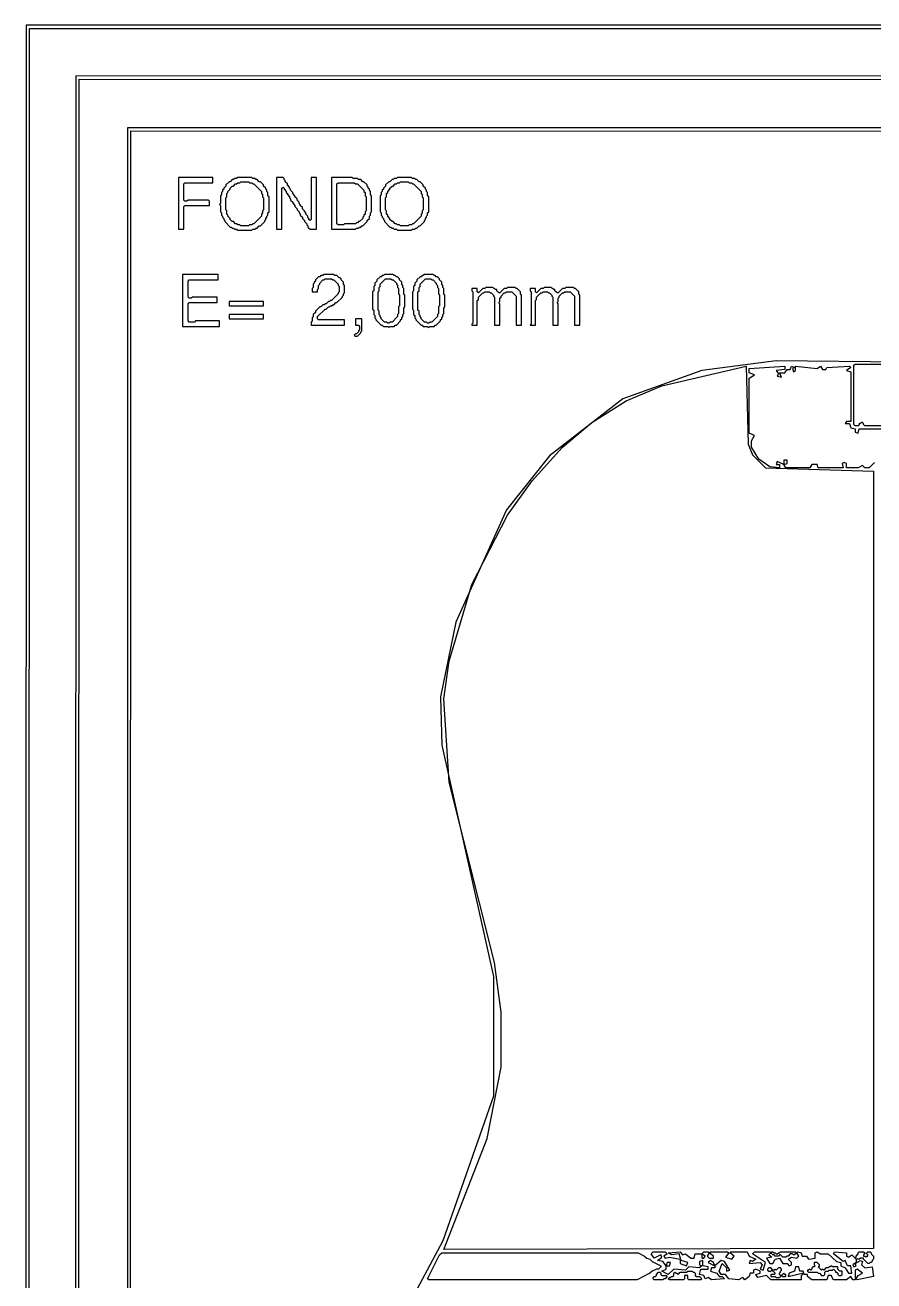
# Model space of a CAD drawing. Extents: x 17 to 323, y -435 to -5.
# Drawn here: x 16.9 to 95.6, y -121 to -4.7 of the extents above; entities that cross this region are included whole.
import ezdxf

# ---------------------------------------------------------------- set-up
doc = ezdxf.new("R2010")
doc.units = 0

msp = doc.modelspace()

# ---------------------------------------------------------------- linework, layer by layer
at = {"layer": 'CONTOURS'}
for p, q in [((17, -4.7), (16.9, -434.9)), ((322.7, -4.7), (17, -4.7)), ((17.2, -434.5), (17.3, -5)), ((17.3, -5), (322.5, -5.1)), ((21.6, -9.4), (21.5, -430.1)), ((318.1, -9.5), (21.6, -9.4)), ((21.8, -429.8), (21.9, -9.7)), ((21.9, -9.7), (317.8, -9.8)), ((26.4, -14.2), (26.3, -425.4)), ((313.3, -14.3), (26.4, -14.2)), ((26.6, -425), (26.7, -14.5)), ((26.7, -14.5), (313, -14.6)), ((34.3, -18.8), (31.1, -18.8)), ((31.1, -18.8), (31.1, -23.6)), ((31.6, -19.4), (31.7, -19.3)), ((31.6, -20.9), (31.6, -19.4)), ((31.7, -19.3), (34.3, -19.3)), ((34.3, -19.3), (34.3, -18.8)), ((35.5, -19.6), (35.3, -19.8)), ((35.8, -19.2), (35.5, -19.5)), ((35.5, -19.5), (35.5, -19.6)), ((35.9, -19.2), (35.8, -19.2)), ((36.1, -19), (35.9, -19.2)), ((35.9, -19.8), (36.1, -19.6)), ((36.2, -19), (36.1, -19)), ((36.1, -19.6), (36.2, -19.6)), ((36.3, -18.9), (36.2, -19)), ((36.2, -19.6), (36.4, -19.4)), ((36.5, -18.9), (36.3, -18.9)), ((36.4, -19.4), (36.5, -19.4)), ((36.6, -18.8), (36.5, -18.9)), ((36.5, -19.4), (36.6, -19.3)), ((37.9, -18.8), (36.6, -18.8)), ((36.6, -19.3), (36.8, -19.3)), ((36.8, -19.3), (36.9, -19.2)), ((36.9, -19.2), (37.6, -19.2)), ((37.6, -19.2), (37.7, -19.3)), ((37.7, -19.3), (37.9, -19.3)), ((38, -18.9), (37.9, -18.8)), ((37.9, -19.3), (38, -19.4)), ((38.2, -18.9), (38, -18.9)), ((38, -19.4), (38.1, -19.4)), ((38.1, -19.4), (38.8, -20.1)), ((38.3, -19), (38.2, -18.9)), ((38.4, -19), (38.3, -19)), ((38.6, -19.2), (38.4, -19)), ((38.7, -19.2), (38.6, -19.2)), ((39, -19.5), (38.7, -19.2)), ((39, -19.6), (39, -19.5)), ((39.2, -19.8), (39, -19.6)), ((40.2, -18.8), (40.2, -23.6)), ((40.8, -18.8), (40.2, -18.8)), ((40.7, -19.8), (40.8, -19.7)), ((40.9, -18.9), (40.8, -18.8)), ((40.8, -19.7), (40.9, -19.8)), ((40.9, -19), (40.9, -18.9)), ((41, -19.1), (40.9, -19)), ((41, -19.2), (41, -19.1)), ((41.2, -19.4), (41, -19.2)), ((41.2, -19.5), (41.2, -19.4)), ((41.4, -19.7), (41.2, -19.5)), ((41.4, -19.8), (41.4, -19.7)), ((43.9, -18.8), (43.4, -18.8)), ((43.4, -18.8), (43.4, -22.7)), ((43.9, -23.6), (43.9, -18.8)), ((45.3, -18.8), (45.3, -23.6)), ((47.2, -18.8), (45.3, -18.8)), ((45.8, -19.4), (45.9, -19.3)), ((45.8, -23.1), (45.8, -19.4)), ((45.9, -19.3), (47.4, -19.3)), ((47.3, -18.9), (47.2, -18.8)), ((47.7, -18.9), (47.3, -18.9)), ((47.4, -19.3), (47.5, -19.4)), ((47.5, -19.4), (47.7, -19.4)), ((47.8, -19), (47.7, -18.9)), ((47.7, -19.4), (48.3, -20)), ((48, -19), (47.8, -19)), ((48.2, -19.2), (48, -19)), ((48.3, -19.2), (48.2, -19.2)), ((48.6, -19.5), (48.3, -19.2)), ((48.6, -19.6), (48.6, -19.5)), ((48.7, -19.7), (48.6, -19.6)), ((48.7, -19.8), (48.7, -19.7)), ((50.3, -19.6), (50.1, -19.8)), ((50.6, -19.2), (50.3, -19.5)), ((50.3, -19.5), (50.3, -19.6)), ((50.7, -19.2), (50.6, -19.2)), ((50.9, -19), (50.7, -19.2)), ((50.7, -19.8), (50.9, -19.6)), ((51, -19), (50.9, -19)), ((50.9, -19.6), (51, -19.6)), ((51.1, -18.9), (51, -19)), ((51, -19.6), (51.2, -19.4)), ((51.3, -18.9), (51.1, -18.9)), ((51.2, -19.4), (51.3, -19.4)), ((51.4, -18.8), (51.3, -18.9)), ((51.3, -19.4), (51.4, -19.3)), ((52.7, -18.8), (51.4, -18.8)), ((51.4, -19.3), (51.6, -19.3)), ((51.6, -19.3), (51.7, -19.2)), ((51.7, -19.2), (52.4, -19.2)), ((52.4, -19.2), (52.5, -19.3)), ((52.5, -19.3), (52.7, -19.3)), ((52.8, -18.9), (52.7, -18.8)), ((52.7, -19.3), (52.8, -19.4)), ((53, -18.9), (52.8, -18.9)), ((52.8, -19.4), (52.9, -19.4)), ((52.9, -19.4), (53.6, -20.1)), ((53.1, -19), (53, -18.9)), ((53.2, -19), (53.1, -19)), ((53.4, -19.2), (53.2, -19)), ((53.5, -19.2), (53.4, -19.2)), ((53.8, -19.5), (53.5, -19.2)), ((53.8, -19.6), (53.8, -19.5)), ((54, -19.8), (53.8, -19.6)), ((31.7, -21), (31.6, -20.9)), ((32, -20.9), (31.9, -21)), ((33.9, -20.9), (32, -20.9)), ((34, -21), (33.9, -20.9)), ((35.1, -20.4), (35, -20.5)), ((35, -20.5), (35, -21.2)), ((35.2, -20.1), (35.1, -20.2)), ((35.1, -20.2), (35.1, -20.4)), ((35.3, -19.9), (35.2, -20)), ((35.2, -20), (35.2, -20.1)), ((35.3, -19.8), (35.3, -19.9)), ((35.5, -20.7), (35.6, -20.6)), ((35.5, -21.8), (35.5, -20.7)), ((35.6, -20.3), (35.7, -20.2)), ((35.6, -20.6), (35.6, -20.3)), ((35.7, -20.1), (35.9, -19.9)), ((35.7, -20.2), (35.7, -20.1)), ((35.9, -19.9), (35.9, -19.8)), ((38.8, -20.1), (38.8, -20.3)), ((38.8, -20.3), (38.9, -20.4)), ((38.9, -20.4), (38.9, -20.6)), ((38.9, -20.6), (39, -20.7)), ((39, -20.7), (39, -21.8)), ((39.2, -19.9), (39.2, -19.8)), ((39.3, -20), (39.2, -19.9)), ((39.3, -20.1), (39.3, -20)), ((39.4, -20.2), (39.3, -20.1)), ((39.4, -20.5), (39.4, -20.2)), ((39.5, -20.6), (39.4, -20.5)), ((39.5, -22), (39.5, -20.6)), ((40.7, -23.6), (40.7, -19.8)), ((40.9, -19.8), (40.9, -19.9)), ((40.9, -19.9), (41.1, -20.1)), ((41.1, -20.1), (41.1, -20.2)), ((41.1, -20.2), (41.2, -20.3)), ((41.2, -20.3), (41.2, -20.4)), ((41.2, -20.4), (41.4, -20.6)), ((41.5, -19.9), (41.4, -19.8)), ((41.4, -20.6), (41.4, -20.7)), ((41.4, -20.7), (41.5, -20.8)), ((41.5, -20), (41.5, -19.9)), ((41.7, -20.2), (41.5, -20)), ((41.5, -20.8), (41.5, -20.9)), ((41.5, -20.9), (41.7, -21.1)), ((41.7, -20.3), (41.7, -20.2)), ((41.9, -20.5), (41.7, -20.3)), ((41.9, -20.6), (41.9, -20.5)), ((42.1, -20.8), (41.9, -20.6)), ((42.1, -20.9), (42.1, -20.8)), ((42.3, -21.1), (42.1, -20.9)), ((48.3, -20), (48.3, -20.1)), ((48.3, -20.1), (48.4, -20.2)), ((48.4, -20.2), (48.4, -20.5)), ((48.4, -20.5), (48.5, -20.6)), ((48.5, -20.6), (48.5, -21.9)), ((48.8, -19.9), (48.7, -19.8)), ((48.8, -20), (48.8, -19.9)), ((48.9, -20.1), (48.8, -20)), ((48.9, -20.4), (48.9, -20.1)), ((49, -20.5), (48.9, -20.4)), ((49, -22), (49, -20.5)), ((49.9, -20.4), (49.8, -20.5)), ((49.8, -20.5), (49.8, -22)), ((50, -20.1), (49.9, -20.2)), ((49.9, -20.2), (49.9, -20.4)), ((50.1, -19.9), (50, -20)), ((50, -20), (50, -20.1)), ((50.1, -19.8), (50.1, -19.9)), ((50.3, -20.7), (50.4, -20.6)), ((50.3, -21.8), (50.3, -20.7)), ((50.4, -20.3), (50.5, -20.2)), ((50.4, -20.6), (50.4, -20.3)), ((50.5, -20.1), (50.7, -19.9)), ((50.5, -20.2), (50.5, -20.1)), ((50.7, -19.9), (50.7, -19.8)), ((53.6, -20.1), (53.6, -20.3)), ((53.6, -20.3), (53.7, -20.4)), ((53.7, -20.4), (53.7, -20.6)), ((53.7, -20.6), (53.8, -20.7)), ((53.8, -20.7), (53.8, -21.8)), ((54, -19.9), (54, -19.8)), ((54.1, -20), (54, -19.9)), ((54.1, -20.1), (54.1, -20)), ((54.2, -20.2), (54.1, -20.1)), ((54.2, -20.5), (54.2, -20.2)), ((54.3, -20.6), (54.2, -20.5)), ((54.3, -22), (54.3, -20.6)), ((31.6, -21.5), (31.7, -21.4)), ((31.6, -23.6), (31.6, -21.5)), ((31.9, -21), (31.7, -21)), ((31.7, -21.4), (34, -21.4)), ((34, -21.4), (34, -21)), ((35, -21.2), (34.9, -21.3)), ((34.9, -21.3), (35, -21.4)), ((35, -21.4), (35, -22)), ((35, -22), (35.1, -22.1)), ((35.6, -21.9), (35.5, -21.8)), ((35.6, -22.2), (35.6, -21.9)), ((39, -21.8), (38.9, -21.9)), ((38.9, -21.9), (38.9, -22.1)), ((39.4, -22.1), (39.5, -22)), ((41.7, -21.1), (41.7, -21.2)), ((41.7, -21.2), (41.9, -21.4)), ((41.9, -21.4), (41.9, -21.5)), ((41.9, -21.5), (42.1, -21.7)), ((42.1, -21.7), (42.1, -21.8)), ((42.1, -21.8), (42.3, -22)), ((42.3, -21.2), (42.3, -21.1)), ((42.4, -21.3), (42.3, -21.2)), ((42.3, -22), (42.3, -22.1)), ((42.4, -21.4), (42.4, -21.3)), ((42.6, -21.6), (42.4, -21.4)), ((42.6, -21.7), (42.6, -21.6)), ((42.8, -21.9), (42.6, -21.7)), ((42.8, -22), (42.8, -21.9)), ((42.9, -22.1), (42.8, -22)), ((48.5, -21.9), (48.4, -22)), ((48.4, -22), (48.4, -22.2)), ((48.9, -22.1), (49, -22)), ((49.8, -22), (49.9, -22.1)), ((50.4, -21.9), (50.3, -21.8)), ((50.4, -22.2), (50.4, -21.9)), ((53.8, -21.8), (53.7, -21.9)), ((53.7, -21.9), (53.7, -22.1)), ((54.2, -22.1), (54.3, -22)), ((35.1, -22.1), (35.1, -22.3)), ((35.1, -22.3), (35.2, -22.4)), ((35.2, -22.4), (35.2, -22.5)), ((35.2, -22.5), (35.3, -22.6)), ((35.3, -22.6), (35.3, -22.7)), ((35.3, -22.7), (35.4, -22.8)), ((35.4, -22.8), (35.4, -22.9)), ((35.4, -22.9), (35.9, -23.4)), ((35.7, -22.3), (35.6, -22.2)), ((35.7, -22.4), (35.7, -22.3)), ((35.9, -22.6), (35.7, -22.4)), ((35.9, -22.7), (35.9, -22.6)), ((36.1, -22.9), (35.9, -22.7)), ((36.2, -22.9), (36.1, -22.9)), ((36.4, -23.1), (36.2, -22.9)), ((36.5, -23.1), (36.4, -23.1)), ((36.6, -23.2), (36.5, -23.1)), ((36.8, -23.2), (36.6, -23.2)), ((36.9, -23.3), (36.8, -23.2)), ((37.7, -23.2), (37.6, -23.3)), ((37.9, -23.2), (37.7, -23.2)), ((38, -23.1), (37.9, -23.2)), ((38.1, -23.1), (38, -23.1)), ((38.8, -22.4), (38.1, -23.1)), ((38.7, -23.3), (39.1, -22.9)), ((38.9, -22.1), (38.8, -22.2)), ((38.8, -22.2), (38.8, -22.4)), ((39.1, -22.8), (39.2, -22.7)), ((39.1, -22.9), (39.1, -22.8)), ((39.2, -22.6), (39.3, -22.5)), ((39.2, -22.7), (39.2, -22.6)), ((39.3, -22.4), (39.4, -22.3)), ((39.3, -22.5), (39.3, -22.4)), ((39.4, -22.3), (39.4, -22.1)), ((42.3, -22.1), (42.4, -22.2)), ((42.4, -22.2), (42.4, -22.3)), ((42.4, -22.3), (42.6, -22.5)), ((42.6, -22.5), (42.6, -22.6)), ((42.6, -22.6), (42.8, -22.8)), ((42.8, -22.8), (42.8, -22.9)), ((42.8, -22.9), (43, -23.1)), ((42.9, -22.2), (42.9, -22.1)), ((43.1, -22.4), (42.9, -22.2)), ((43, -23.1), (43, -23.2)), ((43, -23.2), (43.1, -23.3)), ((43.1, -22.5), (43.1, -22.4)), ((43.2, -22.6), (43.1, -22.5)), ((43.2, -22.7), (43.2, -22.6)), ((43.3, -22.8), (43.2, -22.7)), ((43.4, -22.7), (43.3, -22.8)), ((45.9, -23.2), (45.8, -23.1)), ((46.4, -23.2), (45.9, -23.2)), ((46.5, -23.1), (46.4, -23.2)), ((47.5, -23.1), (46.5, -23.1)), ((47.6, -23), (47.5, -23.1)), ((47.7, -23), (47.6, -23)), ((47.8, -22.9), (47.7, -23)), ((47.9, -22.9), (47.8, -22.9)), ((48.2, -22.6), (47.9, -22.9)), ((48.3, -22.4), (48.2, -22.5)), ((48.2, -22.5), (48.2, -22.6)), ((48.2, -23.3), (48.6, -22.9)), ((48.4, -22.2), (48.3, -22.3)), ((48.3, -22.3), (48.3, -22.4)), ((48.6, -22.8), (48.8, -22.6)), ((48.6, -22.9), (48.6, -22.8)), ((48.8, -22.4), (48.9, -22.3)), ((48.8, -22.6), (48.8, -22.4)), ((48.9, -22.3), (48.9, -22.1)), ((49.9, -22.1), (49.9, -22.3)), ((49.9, -22.3), (50, -22.4)), ((50, -22.4), (50, -22.5)), ((50, -22.5), (50.1, -22.6)), ((50.1, -22.6), (50.1, -22.7)), ((50.1, -22.7), (50.2, -22.8)), ((50.2, -22.8), (50.2, -22.9)), ((50.2, -22.9), (50.7, -23.4)), ((50.5, -22.3), (50.4, -22.2)), ((50.5, -22.4), (50.5, -22.3)), ((50.7, -22.6), (50.5, -22.4)), ((50.7, -22.7), (50.7, -22.6)), ((50.9, -22.9), (50.7, -22.7)), ((51, -22.9), (50.9, -22.9)), ((51.2, -23.1), (51, -22.9)), ((51.3, -23.1), (51.2, -23.1)), ((51.4, -23.2), (51.3, -23.1)), ((51.6, -23.2), (51.4, -23.2)), ((51.7, -23.3), (51.6, -23.2)), ((52.5, -23.2), (52.4, -23.3)), ((52.7, -23.2), (52.5, -23.2)), ((52.8, -23.1), (52.7, -23.2)), ((52.9, -23.1), (52.8, -23.1)), ((53.6, -22.4), (52.9, -23.1)), ((53.5, -23.3), (53.9, -22.9)), ((53.7, -22.1), (53.6, -22.2)), ((53.6, -22.2), (53.6, -22.4)), ((53.9, -22.8), (54, -22.7)), ((53.9, -22.9), (53.9, -22.8)), ((54, -22.6), (54.1, -22.5)), ((54, -22.7), (54, -22.6)), ((54.1, -22.4), (54.2, -22.3)), ((54.1, -22.5), (54.1, -22.4)), ((54.2, -22.3), (54.2, -22.1)), ((31.1, -23.6), (31.6, -23.6)), ((35.9, -23.4), (36, -23.4)), ((36, -23.4), (36.1, -23.5)), ((36.1, -23.5), (36.2, -23.5)), ((36.2, -23.5), (36.3, -23.6)), ((36.3, -23.6), (36.5, -23.6)), ((36.5, -23.6), (36.6, -23.7)), ((36.6, -23.7), (37.9, -23.7)), ((37.6, -23.3), (36.9, -23.3)), ((37.9, -23.7), (38, -23.6)), ((38, -23.6), (38.2, -23.6)), ((38.2, -23.6), (38.3, -23.5)), ((38.3, -23.5), (38.4, -23.5)), ((38.4, -23.5), (38.6, -23.3)), ((38.6, -23.3), (38.7, -23.3)), ((40.2, -23.6), (40.7, -23.6)), ((43.1, -23.3), (43.1, -23.4)), ((43.1, -23.4), (43.3, -23.6)), ((43.3, -23.6), (43.9, -23.6)), ((45.3, -23.6), (47.5, -23.6)), ((47.5, -23.6), (47.6, -23.5)), ((47.6, -23.5), (47.8, -23.5)), ((47.8, -23.5), (47.9, -23.4)), ((47.9, -23.4), (48, -23.4)), ((48, -23.4), (48.1, -23.3)), ((48.1, -23.3), (48.2, -23.3)), ((50.7, -23.4), (50.8, -23.4)), ((50.8, -23.4), (50.9, -23.5)), ((50.9, -23.5), (51, -23.5)), ((51, -23.5), (51.1, -23.6)), ((51.1, -23.6), (51.3, -23.6)), ((51.3, -23.6), (51.4, -23.7)), ((51.4, -23.7), (52.7, -23.7)), ((52.4, -23.3), (51.7, -23.3)), ((52.7, -23.7), (52.8, -23.6)), ((52.8, -23.6), (53, -23.6)), ((53, -23.6), (53.1, -23.5)), ((53.1, -23.5), (53.2, -23.5)), ((53.2, -23.5), (53.4, -23.3)), ((53.4, -23.3), (53.5, -23.3)), ((31.5, -27.8), (31.5, -32.6)), ((34.8, -27.8), (31.5, -27.8)), ((34.8, -28.3), (34.8, -27.8)), ((44.3, -27.9), (44.2, -28)), ((44.5, -27.9), (44.3, -27.9)), ((44.6, -27.8), (44.5, -27.9)), ((45.5, -27.8), (44.6, -27.8)), ((45.6, -27.9), (45.5, -27.8)), ((45.8, -27.9), (45.6, -27.9)), ((46, -28.1), (45.8, -27.9)), ((50, -27.9), (49.9, -28)), ((50.1, -27.9), (50, -27.9)), ((50.2, -27.8), (50.1, -27.9)), ((51, -27.8), (50.2, -27.8)), ((51.1, -27.9), (51, -27.8)), ((51.2, -27.9), (51.1, -27.9)), ((51.3, -28), (51.2, -27.9)), ((53.7, -27.9), (53.6, -28)), ((53.8, -27.9), (53.7, -27.9)), ((53.9, -27.8), (53.8, -27.9)), ((54.7, -27.8), (53.9, -27.8)), ((54.8, -27.9), (54.7, -27.8)), ((54.9, -27.9), (54.8, -27.9)), ((55, -28), (54.9, -27.9)), ((32, -28.4), (32.1, -28.3)), ((32, -29.9), (32, -28.4)), ((32.1, -28.3), (34.8, -28.3)), ((43.6, -29), (43.5, -29.1)), ((43.7, -28.6), (43.6, -28.7)), ((43.6, -28.7), (43.6, -29)), ((43.8, -28.4), (43.7, -28.5)), ((43.7, -28.5), (43.7, -28.6)), ((44.1, -28), (43.8, -28.3)), ((43.8, -28.3), (43.8, -28.4)), ((44.2, -28), (44.1, -28)), ((44.1, -28.8), (44.2, -28.7)), ((44.1, -29.1), (44.1, -28.8)), ((44.2, -28.6), (44.5, -28.3)), ((44.2, -28.7), (44.2, -28.6)), ((44.5, -28.3), (44.6, -28.3)), ((44.6, -28.3), (44.7, -28.2)), ((44.7, -28.2), (45.3, -28.2)), ((45.3, -28.2), (45.4, -28.3)), ((45.4, -28.3), (45.5, -28.3)), ((45.5, -28.3), (45.9, -28.7)), ((45.9, -28.7), (45.9, -28.8)), ((45.9, -28.8), (46, -28.9)), ((46.1, -28.1), (46, -28.1)), ((46, -28.9), (46, -29.4)), ((46.2, -28.2), (46.1, -28.1)), ((46.2, -28.3), (46.2, -28.2)), ((46.4, -28.5), (46.2, -28.3)), ((46.4, -28.7), (46.4, -28.5)), ((46.5, -28.8), (46.4, -28.7)), ((46.5, -29.5), (46.5, -28.8)), ((49.3, -28.8), (49.2, -28.9)), ((49.2, -28.9), (49.2, -29.3)), ((49.5, -28.4), (49.3, -28.6)), ((49.3, -28.6), (49.3, -28.8)), ((49.8, -28), (49.5, -28.3)), ((49.5, -28.3), (49.5, -28.4)), ((49.7, -29), (49.8, -28.9)), ((49.7, -29.3), (49.7, -29)), ((49.9, -28), (49.8, -28)), ((49.8, -28.7), (50.3, -28.2)), ((49.8, -28.9), (49.8, -28.7)), ((50.3, -28.2), (50.8, -28.2)), ((50.8, -28.2), (50.9, -28.3)), ((50.9, -28.3), (51, -28.3)), ((51, -28.3), (51.3, -28.6)), ((51.4, -28), (51.3, -28)), ((51.3, -28.6), (51.3, -28.7)), ((51.3, -28.7), (51.4, -28.8)), ((51.6, -28.2), (51.4, -28)), ((51.4, -28.8), (51.4, -29)), ((51.4, -29), (51.5, -29.1)), ((51.6, -28.3), (51.6, -28.2)), ((51.8, -28.5), (51.6, -28.3)), ((51.8, -28.7), (51.8, -28.5)), ((51.9, -28.8), (51.8, -28.7)), ((51.9, -29), (51.9, -28.8)), ((52, -29.1), (51.9, -29)), ((53, -28.8), (52.9, -28.9)), ((52.9, -28.9), (52.9, -29.3)), ((53.2, -28.4), (53, -28.6)), ((53, -28.6), (53, -28.8)), ((53.5, -28), (53.2, -28.3)), ((53.2, -28.3), (53.2, -28.4)), ((53.4, -29), (53.5, -28.9)), ((53.4, -29.3), (53.4, -29)), ((53.6, -28), (53.5, -28)), ((53.5, -28.7), (54, -28.2)), ((53.5, -28.9), (53.5, -28.7)), ((54, -28.2), (54.5, -28.2)), ((54.5, -28.2), (54.6, -28.3)), ((54.6, -28.3), (54.7, -28.3)), ((54.7, -28.3), (55, -28.6)), ((55.1, -28), (55, -28)), ((55, -28.6), (55, -28.7)), ((55, -28.7), (55.1, -28.8)), ((55.3, -28.2), (55.1, -28)), ((55.1, -28.8), (55.1, -29)), ((55.1, -29), (55.2, -29.1)), ((55.3, -28.3), (55.3, -28.2)), ((55.5, -28.5), (55.3, -28.3)), ((55.5, -28.7), (55.5, -28.5)), ((55.6, -28.8), (55.5, -28.7)), ((55.6, -29), (55.6, -28.8)), ((55.7, -29.1), (55.6, -29)), ((59.6, -29), (59.5, -29.1)), ((60.2, -29), (59.6, -29)), ((60.5, -29.2), (60.2, -29)), ((61.6, -29), (61.5, -29.1)), ((62.3, -29), (61.6, -29)), ((62.4, -29.1), (62.3, -29)), ((65, -29), (64.9, -29.1)), ((65.6, -29), (65, -29)), ((65.9, -29.2), (65.6, -29)), ((67, -29), (66.9, -29.1)), ((67.7, -29), (67, -29)), ((67.8, -29.1), (67.7, -29)), ((32.1, -30), (32, -29.9)), ((32.3, -30), (32.1, -30)), ((32.4, -29.9), (32.3, -30)), ((34.7, -29.9), (32.4, -29.9)), ((34.7, -30.4), (34.7, -29.9)), ((43.5, -29.1), (43.5, -29.4)), ((43.5, -29.4), (44, -29.4)), ((44, -29.2), (44.1, -29.1)), ((44, -29.4), (44, -29.2)), ((45.2, -30.2), (45.1, -30.3)), ((45.3, -30.2), (45.2, -30.2)), ((45.9, -29.6), (45.3, -30.2)), ((45.8, -30.4), (46.3, -29.9)), ((46, -29.4), (45.9, -29.5)), ((45.9, -29.5), (45.9, -29.6)), ((46.3, -29.8), (46.4, -29.7)), ((46.3, -29.9), (46.3, -29.8)), ((46.4, -29.6), (46.5, -29.5)), ((46.4, -29.7), (46.4, -29.6)), ((49.2, -29.3), (49.1, -29.4)), ((49.1, -29.4), (49.1, -31)), ((49.6, -29.4), (49.7, -29.3)), ((49.6, -31.1), (49.6, -29.4)), ((51.5, -29.1), (51.5, -29.6)), ((51.5, -29.6), (51.6, -29.7)), ((51.6, -29.7), (51.6, -30.7)), ((52, -29.6), (52, -29.1)), ((52.1, -29.7), (52, -29.6)), ((52.1, -30.8), (52.1, -29.7)), ((52.9, -29.3), (52.8, -29.4)), ((52.8, -29.4), (52.8, -31)), ((53.3, -29.4), (53.4, -29.3)), ((53.3, -31.1), (53.3, -29.4)), ((55.2, -29.1), (55.2, -29.6)), ((55.2, -29.6), (55.3, -29.7)), ((55.3, -29.7), (55.3, -30.7)), ((55.7, -29.6), (55.7, -29.1)), ((55.8, -29.7), (55.7, -29.6)), ((55.8, -30.8), (55.8, -29.7)), ((58.3, -29.1), (58.3, -29.3)), ((58.8, -29.1), (58.3, -29.1)), ((58.3, -29.3), (58.4, -29.4)), ((58.4, -29.4), (58.4, -32.3)), ((58.8, -29.4), (58.8, -29.1)), ((58.9, -29.5), (58.8, -29.4)), ((58.8, -30.2), (58.9, -30.1)), ((58.8, -32.5), (58.8, -30.2)), ((59.3, -29.1), (58.9, -29.5)), ((58.9, -29.9), (59.3, -29.5)), ((58.9, -30.1), (58.9, -29.9)), ((59.5, -29.1), (59.3, -29.1)), ((59.3, -29.5), (59.4, -29.5)), ((59.4, -29.5), (59.5, -29.4)), ((59.5, -29.4), (59.9, -29.4)), ((59.9, -29.4), (60, -29.5)), ((60, -29.5), (60.1, -29.5)), ((60.1, -29.5), (60.3, -29.7)), ((60.3, -29.7), (60.3, -29.8)), ((60.3, -29.8), (60.4, -29.9)), ((60.4, -29.9), (60.4, -32.5)), ((60.6, -29.2), (60.5, -29.2)), ((60.6, -29.3), (60.6, -29.2)), ((60.8, -29.5), (60.6, -29.3)), ((60.9, -29.5), (60.8, -29.5)), ((61.3, -29.1), (60.9, -29.5)), ((60.9, -30), (61, -29.9)), ((60.9, -30.3), (60.9, -30)), ((61, -29.8), (61.3, -29.5)), ((61, -29.9), (61, -29.8)), ((61.5, -29.1), (61.3, -29.1)), ((61.3, -29.5), (61.4, -29.5)), ((61.4, -29.5), (61.5, -29.4)), ((61.5, -29.4), (62, -29.4)), ((62, -29.4), (62.4, -29.8)), ((62.5, -29.1), (62.4, -29.1)), ((62.4, -29.8), (62.4, -32.5)), ((62.8, -29.4), (62.5, -29.1)), ((62.8, -29.6), (62.8, -29.4)), ((62.9, -29.7), (62.8, -29.6)), ((62.9, -32.5), (62.9, -29.7)), ((63.7, -29.1), (63.7, -29.3)), ((64.2, -29.1), (63.7, -29.1)), ((63.7, -29.3), (63.8, -29.4)), ((63.8, -29.4), (63.8, -32.4)), ((64.2, -29.4), (64.2, -29.1)), ((64.3, -29.5), (64.2, -29.4)), ((64.2, -30.2), (64.3, -30.1)), ((64.2, -32.5), (64.2, -30.2)), ((64.7, -29.1), (64.3, -29.5)), ((64.3, -29.9), (64.7, -29.5)), ((64.3, -30.1), (64.3, -29.9)), ((64.9, -29.1), (64.7, -29.1)), ((64.7, -29.5), (64.8, -29.5)), ((64.8, -29.5), (64.9, -29.4)), ((64.9, -29.4), (65.3, -29.4)), ((65.3, -29.4), (65.4, -29.5)), ((65.4, -29.5), (65.5, -29.5)), ((65.5, -29.5), (65.7, -29.7)), ((65.7, -29.7), (65.7, -29.8)), ((65.7, -29.8), (65.8, -29.9)), ((65.8, -29.9), (65.8, -32.5)), ((66, -29.2), (65.9, -29.2)), ((66, -29.3), (66, -29.2)), ((66.2, -29.5), (66, -29.3)), ((66.3, -29.5), (66.2, -29.5)), ((66.7, -29.1), (66.3, -29.5)), ((66.3, -30), (66.4, -29.9)), ((66.3, -30.3), (66.3, -30)), ((66.4, -29.8), (66.7, -29.5)), ((66.4, -29.9), (66.4, -29.8)), ((66.9, -29.1), (66.7, -29.1)), ((66.7, -29.5), (66.8, -29.5)), ((66.8, -29.5), (66.9, -29.4)), ((66.9, -29.4), (67.4, -29.4)), ((67.4, -29.4), (67.8, -29.8)), ((67.9, -29.1), (67.8, -29.1)), ((67.8, -29.8), (67.8, -32.5)), ((68.2, -29.4), (67.9, -29.1)), ((68.2, -29.6), (68.2, -29.4)), ((68.3, -29.7), (68.2, -29.6)), ((68.3, -32.5), (68.3, -29.7)), ((32, -30.5), (32.1, -30.4)), ((32, -32.1), (32, -30.5)), ((32.1, -30.4), (34.7, -30.4)), ((35.8, -30.3), (35.8, -30.7)), ((39, -30.3), (35.8, -30.3)), ((35.8, -30.7), (39, -30.7)), ((39, -30.7), (39, -30.3)), ((43.8, -31.3), (43.6, -31.5)), ((44.2, -30.8), (43.8, -31.2)), ((43.8, -31.2), (43.8, -31.3)), ((44, -31.7), (44.7, -31)), ((44.3, -30.8), (44.2, -30.8)), ((44.5, -30.6), (44.3, -30.8)), ((44.6, -30.6), (44.5, -30.6)), ((44.7, -30.5), (44.6, -30.6)), ((44.8, -30.5), (44.7, -30.5)), ((44.7, -31), (44.8, -31)), ((45, -30.3), (44.8, -30.5)), ((44.8, -31), (45, -30.8)), ((45.1, -30.3), (45, -30.3)), ((45, -30.8), (45.1, -30.8)), ((45.1, -30.8), (45.2, -30.7)), ((45.2, -30.7), (45.3, -30.7)), ((45.3, -30.7), (45.4, -30.6)), ((45.4, -30.6), (45.5, -30.6)), ((45.5, -30.6), (45.7, -30.4)), ((45.7, -30.4), (45.8, -30.4)), ((49.1, -31), (49.2, -31.1)), ((49.2, -31.1), (49.2, -31.5)), ((49.7, -31.2), (49.6, -31.1)), ((49.7, -31.5), (49.7, -31.2)), ((51.5, -31.4), (51.4, -31.5)), ((51.6, -30.7), (51.5, -30.8)), ((51.5, -30.8), (51.5, -31.4)), ((51.9, -31.5), (52, -31.4)), ((52, -30.9), (52.1, -30.8)), ((52, -31.4), (52, -30.9)), ((52.8, -31), (52.9, -31.1)), ((52.9, -31.1), (52.9, -31.5)), ((53.4, -31.2), (53.3, -31.1)), ((53.4, -31.5), (53.4, -31.2)), ((55.2, -31.4), (55.1, -31.5)), ((55.3, -30.7), (55.2, -30.8)), ((55.2, -30.8), (55.2, -31.4)), ((55.6, -31.5), (55.7, -31.4)), ((55.7, -30.9), (55.8, -30.8)), ((55.7, -31.4), (55.7, -30.9)), ((60.8, -30.4), (60.9, -30.3)), ((60.9, -30.5), (60.8, -30.4)), ((60.9, -32.5), (60.9, -30.5)), ((66.2, -30.4), (66.3, -30.3)), ((66.3, -30.5), (66.2, -30.4)), ((66.3, -32.5), (66.3, -30.5)), ((32.1, -32.2), (32, -32.1)), ((32.6, -32.2), (32.1, -32.2)), ((32.7, -32.1), (32.6, -32.2)), ((34.9, -32.1), (32.7, -32.1)), ((34.9, -32.6), (34.9, -32.1)), ((35.8, -31.5), (35.8, -31.9)), ((39, -31.5), (35.8, -31.5)), ((35.8, -31.9), (39, -31.9)), ((39, -31.9), (39, -31.5)), ((43.5, -32.1), (43.4, -32.2)), ((43.4, -32.2), (43.4, -32.5)), ((43.4, -32.5), (46.5, -32.5)), ((43.6, -31.7), (43.5, -31.8)), ((43.5, -31.8), (43.5, -32.1)), ((43.6, -31.5), (43.6, -31.7)), ((44, -31.9), (44, -31.7)), ((44.1, -32), (44, -31.9)), ((46.5, -32), (44.1, -32)), ((46.5, -32.5), (46.5, -32)), ((48.1, -31.9), (47.5, -31.9)), ((47.5, -31.9), (47.5, -32.5)), ((47.5, -32.5), (47.8, -32.5)), ((47.8, -32.5), (47.9, -32.6)), ((48.1, -33), (48.1, -31.9)), ((49.2, -31.5), (49.3, -31.6)), ((49.3, -31.6), (49.3, -31.8)), ((49.3, -31.8), (49.4, -31.9)), ((49.4, -31.9), (49.4, -32)), ((49.4, -32), (49.9, -32.5)), ((49.8, -31.6), (49.7, -31.5)), ((49.8, -31.7), (49.8, -31.6)), ((49.9, -31.8), (49.8, -31.7)), ((49.9, -31.9), (49.9, -31.8)), ((50.2, -32.2), (49.9, -31.9)), ((49.9, -32.5), (50, -32.5)), ((50, -32.5), (50.1, -32.6)), ((50.4, -32.2), (50.2, -32.2)), ((50.5, -32.3), (50.4, -32.2)), ((50.6, -32.3), (50.5, -32.3)), ((50.7, -32.2), (50.6, -32.3)), ((50.9, -32.2), (50.7, -32.2)), ((51.4, -31.7), (50.9, -32.2)), ((51.1, -32.6), (51.2, -32.5)), ((51.2, -32.5), (51.3, -32.5)), ((51.3, -32.5), (51.7, -32.1)), ((51.4, -31.5), (51.4, -31.7)), ((51.7, -32), (51.8, -31.9)), ((51.7, -32.1), (51.7, -32)), ((51.8, -31.8), (51.9, -31.7)), ((51.8, -31.9), (51.8, -31.8)), ((51.9, -31.7), (51.9, -31.5)), ((52.9, -31.5), (53, -31.6)), ((53, -31.6), (53, -31.8)), ((53, -31.8), (53.1, -31.9)), ((53.1, -31.9), (53.1, -32)), ((53.1, -32), (53.6, -32.5)), ((53.5, -31.6), (53.4, -31.5)), ((53.5, -31.7), (53.5, -31.6)), ((53.6, -31.8), (53.5, -31.7)), ((53.6, -31.9), (53.6, -31.8)), ((53.9, -32.2), (53.6, -31.9)), ((53.6, -32.5), (53.7, -32.5)), ((53.7, -32.5), (53.8, -32.6)), ((54.1, -32.2), (53.9, -32.2)), ((54.2, -32.3), (54.1, -32.2)), ((54.3, -32.3), (54.2, -32.3)), ((54.4, -32.2), (54.3, -32.3)), ((54.6, -32.2), (54.4, -32.2)), ((55.1, -31.7), (54.6, -32.2)), ((54.8, -32.6), (54.9, -32.5)), ((54.9, -32.5), (55, -32.5)), ((55, -32.5), (55.4, -32.1)), ((55.1, -31.5), (55.1, -31.7)), ((55.4, -32), (55.5, -31.9)), ((55.4, -32.1), (55.4, -32)), ((55.5, -31.8), (55.6, -31.7)), ((55.5, -31.9), (55.5, -31.8)), ((55.6, -31.7), (55.6, -31.5)), ((58.4, -32.3), (58.3, -32.4)), ((58.3, -32.4), (58.3, -32.5)), ((58.3, -32.5), (58.8, -32.5)), ((60.4, -32.5), (60.9, -32.5)), ((62.4, -32.5), (62.9, -32.5)), ((63.8, -32.4), (63.7, -32.5)), ((63.7, -32.5), (64.2, -32.5)), ((65.8, -32.5), (66.3, -32.5)), ((67.8, -32.5), (68.3, -32.5)), ((31.5, -32.6), (34.9, -32.6)), ((47.5, -33.3), (47.4, -33.4)), ((47.4, -33.4), (47.5, -33.5)), ((47.6, -33.3), (47.5, -33.3)), ((47.5, -33.5), (47.7, -33.5)), ((47.8, -33.1), (47.6, -33.3)), ((47.7, -33.5), (48, -33.2)), ((47.9, -32.9), (47.8, -33)), ((47.8, -33), (47.8, -33.1)), ((47.9, -32.6), (47.9, -32.9)), ((48, -33.1), (48.1, -33)), ((48, -33.2), (48, -33.1)), ((50.1, -32.6), (50.5, -32.6)), ((50.5, -32.6), (50.6, -32.7)), ((50.6, -32.7), (50.7, -32.6)), ((50.7, -32.6), (51.1, -32.6)), ((53.8, -32.6), (54.2, -32.6)), ((54.2, -32.6), (54.3, -32.7)), ((54.3, -32.7), (54.4, -32.6)), ((54.4, -32.6), (54.8, -32.6)), ((86.5, -35.8), (79.6, -36.7)), ((114, -36.1), (86.5, -35.8)), ((79.6, -36.7), (72.3, -39.3)), ((75.9, -38.1), (83.7, -36.3)), ((83.7, -36.3), (83.9, -43.5)), ((84, -36.5), (87.3, -36.3)), ((84, -36.9), (84, -36.5)), ((84.5, -37.1), (84, -36.9)), ((84, -37.4), (84.5, -37.1)), ((87.3, -36.6), (86.5, -36.7)), ((86.5, -36.7), (86.7, -37)), ((86.7, -37), (86.6, -37.2)), ((86.6, -37.2), (87, -37.3)), ((87, -37.3), (86.8, -36.9)), ((86.8, -36.9), (87.3, -36.9)), ((87.3, -36.3), (87.3, -36.6)), ((87.3, -36.9), (87.5, -36.6)), ((87.5, -36.6), (87.8, -36.6)), ((87.8, -36.6), (87.9, -36.3)), ((87.9, -36.3), (88.2, -36.4)), ((88.2, -36.4), (88, -36.5)), ((88, -36.5), (88.1, -36.8)), ((88.1, -36.8), (88.3, -36.7)), ((88.3, -36.7), (88.3, -36.3)), ((88.3, -36.3), (90.3, -36.5)), ((90.3, -36.5), (90.6, -36.3)), ((90.6, -36.3), (90.8, -36.6)), ((90.8, -36.6), (91.1, -36.6)), ((91.1, -36.6), (91.2, -36.4)), ((91.2, -36.4), (93.3, -36.3)), ((93.4, -36.4), (93, -36.7)), ((93, -36.7), (93.4, -36.8)), ((93.3, -36.3), (93.4, -36.4)), ((93.4, -36.8), (93.4, -41.4)), ((93.7, -36.2), (93.8, -36.1)), ((93.7, -41.7), (93.7, -36.2)), ((93.8, -36.1), (102.9, -36.1)), ((72.6, -39.5), (75.9, -38.1)), ((84, -42.5), (84, -37.4)), ((72.3, -39.3), (65.5, -44.6)), ((69.4, -41.5), (72.6, -39.5)), ((66.7, -43.8), (69.4, -41.5)), ((93, -41.4), (92.9, -41.6)), ((92.9, -41.6), (93.3, -41.6)), ((93.4, -41.4), (93, -41.4)), ((93.3, -41.6), (93.4, -42)), ((93.8, -41.8), (93.7, -41.7)), ((94.1, -41.8), (93.8, -41.8)), ((94.2, -41.7), (94.1, -41.8)), ((94.3, -41.6), (94.2, -41.6)), ((94.2, -41.6), (94.2, -41.7)), ((94.4, -41.5), (94.3, -41.6)), ((94.5, -41.5), (94.4, -41.5)), ((94.6, -41.6), (94.5, -41.5)), ((94.6, -41.7), (94.6, -41.6)), ((94.7, -41.8), (94.6, -41.7)), ((102.9, -41.8), (94.7, -41.8)), ((84.5, -42.7), (84, -42.5)), ((84.2, -43.2), (84.5, -42.7)), ((93.4, -42), (93.8, -42.1)), ((93.8, -42.1), (93.8, -42.4)), ((93.8, -42.4), (94.1, -42.5)), ((94.1, -42.5), (94.2, -42.1)), ((94.2, -42.1), (96.7, -42.1)), ((63.9, -46.9), (66.7, -43.8)), ((83.9, -43.5), (84.3, -44.5)), ((84.2, -43.8), (84.2, -43.2)), ((84.9, -44.9), (84.2, -43.8)), ((65.5, -44.6), (61.5, -49.6)), ((84.3, -44.5), (85.5, -45.7)), ((85.9, -45.6), (84.9, -44.9)), ((86.6, -45.1), (86.5, -45.4)), ((87.2, -45.4), (86.6, -45.1)), ((87.5, -45), (87.2, -45)), ((87.2, -45), (87.2, -45.4)), ((87.2, -45.4), (87.5, -45.3)), ((87.5, -45.3), (87.5, -45)), ((92.8, -45.2), (92.6, -45.3)), ((92.6, -45.3), (92.7, -45.7)), ((93, -45.3), (92.8, -45.2)), ((93, -45.7), (93, -45.3)), ((95.6, -45.2), (95.1, -45.7)), ((85.5, -45.7), (95.5, -46)), ((86.8, -45.7), (85.9, -45.6)), ((86.5, -45.4), (86.8, -45.4)), ((86.8, -45.4), (86.8, -45.7)), ((87.4, -45.7), (87.2, -45.4)), ((89.6, -45.7), (87.4, -45.7)), ((89.8, -45.4), (89.6, -45.7)), ((90.3, -45.4), (89.8, -45.4)), ((90.4, -45.7), (90.3, -45.4)), ((92.7, -45.7), (90.4, -45.7)), ((94.1, -45.7), (93, -45.7)), ((94.5, -45.5), (94.1, -45.7)), ((94.7, -45.7), (94.5, -45.5)), ((95.1, -45.7), (94.7, -45.7)), ((95.5, -46), (95.5, -118)), ((61.6, -50.1), (63.9, -46.9)), ((61.5, -49.6), (56.8, -60)), ((58.3, -56.5), (61.6, -50.1)), ((56.2, -63.6), (58.3, -56.5)), ((56.8, -60), (55.4, -66.9)), ((55.7, -67.1), (56.2, -63.6)), ((55.4, -66.9), (55.5, -71.4)), ((56.2, -74.8), (55.7, -67.1)), ((55.5, -71.4), (60.3, -92.8)), ((60.4, -91.5), (56.2, -74.8)), ((61, -96.1), (60.4, -91.5)), ((60.3, -92.8), (60.3, -103.9)), ((61, -101.2), (61, -96.1)), ((59.7, -107.8), (61, -101.2)), ((60.3, -103.9), (55.6, -117.3)), ((55.7, -118.1), (59.7, -107.8)), ((55.6, -117.3), (44.3, -138.4)), ((54.2, -120.8), (55.3, -118.6)), ((55.3, -118.6), (55.5, -118.4)), ((55.5, -118.4), (73.7, -118.4)), ((95.5, -118), (55.7, -118.1)), ((73.7, -118.4), (74.3, -118.7)), ((74.9, -118.5), (75.1, -118.3)), ((75.2, -118.9), (74.9, -118.5)), ((75.1, -118.3), (76.2, -118.3)), ((75.8, -118.6), (75.2, -118.9)), ((75.9, -118.8), (75.8, -118.6)), ((76.4, -118.5), (76.1, -118.7)), ((76.2, -118.3), (76.4, -118.5)), ((76.5, -118.4), (77.6, -118.3)), ((76.8, -118.6), (76.5, -118.4)), ((77.5, -118.5), (76.8, -118.6)), ((77.7, -119.1), (77.5, -118.5)), ((77.6, -118.3), (77.8, -118.6)), ((77.8, -118.6), (78.1, -118.5)), ((78.1, -118.5), (78.6, -118.9)), ((78.9, -118.9), (79, -118.5)), ((79, -118.5), (79.6, -118.5)), ((79.6, -118.5), (79.8, -118.3)), ((79.6, -118.5), (79.6, -118.9)), ((79.9, -118.7), (79.6, -118.5)), ((79.8, -118.3), (80.2, -118.3)), ((80.3, -118.4), (80.1, -118.7)), ((80.2, -118.3), (80.3, -118.4)), ((80.3, -118.4), (80.4, -118.3)), ((80.7, -118.7), (80.3, -118.4)), ((80.4, -118.3), (82, -118.3)), ((82.1, -118.4), (81.8, -118.8)), ((82, -118.3), (82.1, -118.4)), ((82.2, -118.4), (82.3, -118.3)), ((82.6, -118.7), (82.2, -118.4)), ((82.3, -118.3), (83.8, -118.3)), ((83.8, -118.3), (84, -118.7)), ((84.3, -118.5), (84.5, -118.3)), ((85.5, -119.3), (84.3, -118.5)), ((84.5, -118.3), (85.9, -118.3)), ((86, -118.4), (85.8, -118.6)), ((85.8, -118.6), (86.1, -118.8)), ((85.9, -118.3), (86, -118.4)), ((86, -118.4), (86.1, -118.3)), ((86.2, -118.6), (86, -118.4)), ((86.1, -118.3), (86.2, -118.3)), ((86.2, -118.3), (86.3, -118.4)), ((86.3, -118.6), (86.2, -118.6)), ((86.3, -118.4), (86.4, -118.4)), ((86.4, -118.7), (86.3, -118.6)), ((86.4, -118.4), (86.5, -118.5)), ((86.5, -118.5), (86.6, -118.5)), ((86.6, -118.5), (86.7, -118.4)), ((86.7, -118.4), (86.8, -118.4)), ((86.8, -118.6), (86.7, -118.7)), ((86.8, -118.4), (86.9, -118.3)), ((86.9, -118.6), (86.8, -118.6)), ((86.9, -118.3), (88.3, -118.3)), ((87.1, -118.8), (86.9, -118.6)), ((87.8, -118.5), (87.6, -118.7)), ((88, -118.5), (87.8, -118.5)), ((88.1, -118.6), (88, -118.5)), ((88.2, -118.6), (88.1, -118.6)), ((88.4, -118.4), (88.2, -118.6)), ((88.3, -118.3), (88.4, -118.4)), ((88.4, -118.4), (88.5, -118.3)), ((88.6, -118.7), (88.4, -118.4)), ((88.5, -118.3), (88.8, -118.4)), ((88.8, -118.4), (88.9, -118.7)), ((90.1, -118.4), (90.3, -118.3)), ((90.1, -118.9), (90.1, -118.4)), ((90.3, -118.3), (90.6, -118.5)), ((90.6, -118.5), (91.3, -118.5)), ((91.3, -118.5), (92.1, -119.2)), ((91.8, -118.5), (91.9, -118.3)), ((92.7, -119.2), (91.8, -118.5)), ((91.9, -118.3), (93, -118.4)), ((93, -118.4), (93, -118.7)), ((93.2, -118.8), (93.5, -118.6)), ((93.5, -118.6), (93.9, -119)), ((93.9, -118.7), (94.1, -118.5)), ((94.1, -118.4), (94.2, -118.3)), ((94.1, -118.5), (94.1, -118.4)), ((94.2, -118.3), (94.6, -118.3)), ((94.6, -118.3), (94.7, -118.4)), ((94.7, -118.5), (94.6, -118.6)), ((94.6, -118.6), (94.6, -118.7)), ((94.7, -118.4), (94.7, -118.5)), ((94.9, -118.4), (95, -118.3)), ((94.9, -118.5), (94.9, -118.4)), ((95, -118.6), (94.9, -118.5)), ((95, -118.3), (95.2, -118.3)), ((95, -118.7), (95, -118.6)), ((95.2, -118.3), (95.3, -118.4)), ((95.3, -118.4), (95.3, -118.5)), ((95.3, -118.5), (95.5, -118.7)), ((74.3, -118.7), (74.5, -118.9)), ((74.5, -118.9), (74.8, -119)), ((74.8, -119), (75, -119.2)), ((75, -119.2), (75.8, -119.6)), ((75.5, -119.1), (75.9, -118.8)), ((76, -119.2), (75.5, -119.1)), ((75.8, -119.7), (75.6, -119.9)), ((75.8, -119.6), (75.8, -119.7)), ((76.3, -119.6), (76, -119.2)), ((76.1, -118.7), (76.2, -118.9)), ((76.2, -118.9), (76.6, -118.8)), ((76.4, -119.3), (76.3, -119.6)), ((76.3, -119.9), (76.3, -119.6)), ((76.3, -119.6), (76.6, -119.6)), ((76.7, -119.3), (76.4, -119.3)), ((76.6, -118.8), (77.6, -119)), ((76.6, -119.6), (76.7, -119.3)), ((77.6, -119), (77.6, -119.4)), ((77.6, -119.4), (78.2, -119.6)), ((78.3, -119.3), (77.7, -119.1)), ((78.4, -119.7), (78.1, -120)), ((78.2, -119.6), (78.3, -119.3)), ((79.4, -119.8), (78.4, -119.7)), ((78.6, -118.9), (78.9, -118.9)), ((79.7, -119.1), (79.4, -119.2)), ((79.4, -119.2), (79.4, -119.5)), ((79.4, -119.5), (79.6, -119.6)), ((79.6, -119.6), (79.4, -119.8)), ((79.6, -118.9), (79.8, -118.9)), ((79.7, -119.6), (79.7, -119.1)), ((80.2, -119.7), (79.7, -119.6)), ((79.8, -118.9), (79.9, -118.7)), ((80.1, -118.7), (80.3, -118.9)), ((80.4, -119.1), (80.2, -119.3)), ((80.2, -119.3), (80.8, -119.6)), ((80.2, -119.9), (80.2, -119.7)), ((80.3, -118.9), (80.7, -118.9)), ((80.7, -119.3), (80.4, -119.1)), ((80.7, -118.9), (80.7, -118.7)), ((80.8, -119.6), (80.7, -119.3)), ((81.4, -119.1), (80.8, -119.6)), ((80.8, -119.6), (80.8, -119.8)), ((81.2, -120.1), (81.5, -119.4)), ((81.7, -119.2), (81.4, -119.1)), ((81.5, -119.4), (81.9, -119.8)), ((82.2, -120), (81.7, -119.2)), ((81.8, -118.8), (82.4, -119)), ((82.4, -119), (82.6, -118.7)), ((84, -118.7), (84.6, -119)), ((84.1, -119.1), (84, -119.4)), ((84, -119.4), (85, -119.3)), ((84.3, -119.2), (84.1, -119.1)), ((84.6, -119), (84.3, -119.2)), ((85, -119.3), (85.2, -119.5)), ((85.2, -119.5), (85, -119.9)), ((85.3, -120), (85.5, -119.3)), ((86.1, -118.8), (85.6, -118.9)), ((85.6, -118.9), (85.9, -119.4)), ((85.9, -119.4), (86.2, -119.4)), ((86.2, -119.4), (86.4, -119)), ((86.7, -118.7), (86.4, -118.7)), ((86.4, -119), (86.8, -118.9)), ((86.8, -118.9), (87.1, -119.4)), ((87.4, -118.8), (87.1, -118.8)), ((87.1, -119.4), (87.5, -119.4)), ((87.5, -118.7), (87.4, -118.8)), ((87.6, -118.7), (87.5, -118.7)), ((87.5, -119.4), (87.7, -119.6)), ((87.6, -119), (87.9, -118.8)), ((87.9, -119.3), (87.6, -119)), ((87.7, -119.6), (87.9, -119.5)), ((87.9, -118.8), (88.4, -118.9)), ((87.9, -119.5), (87.9, -119.3)), ((88.3, -119.7), (88.2, -120.1)), ((88.6, -119.7), (88.3, -119.7)), ((88.4, -118.9), (88.6, -118.7)), ((88.7, -120.1), (88.6, -119.7)), ((88.9, -118.7), (89.3, -118.7)), ((89.3, -118.7), (89.5, -119)), ((89.5, -119), (90.1, -118.9)), ((89.9, -119.7), (89.8, -119.8)), ((90, -119.7), (89.9, -119.7)), ((90.3, -119.3), (90, -119.3)), ((90, -119.3), (90, -119.5)), ((90, -119.5), (90.1, -119.6)), ((90.1, -119.6), (90, -119.7)), ((90.5, -119.5), (90.3, -119.3)), ((90.4, -119.7), (90.5, -119.6)), ((90.7, -120), (90.4, -119.7)), ((90.5, -119.6), (90.5, -119.5)), ((91.4, -119.7), (91.3, -119.8)), ((91.5, -119.7), (91.4, -119.7)), ((91.6, -119.6), (91.5, -119.7)), ((91.7, -119.7), (91.6, -119.6)), ((92.2, -119.7), (91.7, -119.7)), ((92.1, -119.2), (92.5, -119.3)), ((92.2, -119.9), (92.2, -119.7)), ((92.5, -119.3), (92.5, -119.6)), ((92.5, -119.6), (92.9, -119.8)), ((92.9, -119.1), (92.7, -119.2)), ((93.1, -119.6), (92.9, -119.1)), ((93, -118.7), (93.2, -118.8)), ((93.4, -119.6), (93.1, -119.6)), ((93.5, -120.3), (93.4, -119.6)), ((93.9, -119.3), (93.6, -119.5)), ((93.6, -119.5), (93.7, -119.7)), ((93.7, -119.7), (93.9, -119.6)), ((93.8, -118.9), (93.9, -118.8)), ((93.9, -119), (93.8, -118.9)), ((93.8, -119.4), (94.3, -119.1)), ((93.9, -119.6), (93.8, -119.4)), ((93.9, -118.8), (93.9, -118.7)), ((94.2, -119), (93.9, -119)), ((93.9, -119), (93.9, -119.3)), ((94.3, -118.9), (94.2, -119)), ((94.6, -118.9), (94.3, -118.9)), ((94.3, -119.1), (94.5, -119.2)), ((94.5, -119.2), (94.4, -119.5)), ((94.4, -119.5), (94.7, -119.8)), ((94.6, -118.7), (94.7, -118.7)), ((94.6, -119), (94.6, -118.9)), ((95, -119.4), (94.6, -119)), ((94.7, -118.7), (94.8, -118.8)), ((94.7, -119.8), (95.4, -119.7)), ((94.8, -118.8), (94.9, -118.7)), ((94.9, -118.7), (95, -118.7)), ((95.1, -119.4), (95, -119.4)), ((95.2, -119.3), (95.1, -119.4)), ((95.3, -119.3), (95.2, -119.3)), ((95.4, -119.2), (95.3, -119.3)), ((95.5, -119), (95.4, -119.1)), ((95.4, -119.1), (95.4, -119.2)), ((95.4, -119.7), (95.5, -120.6)), ((95.5, -118.7), (95.5, -119)), ((54.3, -120.9), (54.2, -120.8)), ((73.6, -120.9), (54.3, -120.9)), ((74.8, -120.3), (73.6, -120.9)), ((75, -120.1), (74.8, -120.3)), ((75.4, -119.9), (75, -120.1)), ((75.1, -120.7), (75.2, -120.6)), ((75.1, -120.8), (75.1, -120.7)), ((75.2, -120.9), (75.1, -120.8)), ((75.2, -120.6), (75.3, -120.6)), ((76, -120.9), (75.2, -120.9)), ((75.3, -120.6), (75.4, -120.5)), ((75.6, -119.9), (75.4, -119.9)), ((75.4, -120.4), (75.6, -120.2)), ((75.4, -120.5), (75.4, -120.4)), ((75.6, -120.2), (75.7, -120.2)), ((75.7, -120.2), (75.8, -120.3)), ((75.8, -120.3), (75.8, -120.4)), ((75.8, -120.4), (75.9, -120.5)), ((75.9, -120.1), (76.3, -119.9)), ((76.5, -120.4), (75.9, -120.1)), ((75.9, -120.5), (76.3, -120.5)), ((76.1, -120.8), (76, -120.9)), ((76.2, -120.8), (76.1, -120.8)), ((76.4, -120.6), (76.2, -120.8)), ((76.3, -120.5), (76.4, -120.6)), ((77, -119.9), (76.5, -120.4)), ((76.5, -120.8), (76.6, -120.7)), ((76.6, -120.9), (76.5, -120.8)), ((76.6, -120.7), (76.7, -120.7)), ((77.9, -120.9), (76.6, -120.9)), ((76.7, -120.7), (76.8, -120.6)), ((76.8, -120.6), (76.9, -120.6)), ((76.9, -120.6), (77, -120.5)), ((78.1, -120), (77, -119.9)), ((77, -120.3), (77.1, -120.2)), ((77, -120.5), (77, -120.3)), ((77.1, -120.2), (77.2, -120.3)), ((77.2, -120.3), (77.3, -120.3)), ((77.3, -120.3), (77.4, -120.4)), ((77.4, -120.4), (77.6, -120.2)), ((77.6, -120.2), (78.2, -120.2)), ((78, -120.8), (77.9, -120.9)), ((78.3, -120.5), (78, -120.5)), ((78, -120.5), (78, -120.8)), ((78.2, -120.2), (78.3, -120.1)), ((78.3, -120.1), (78.7, -120.1)), ((78.3, -120.8), (78.3, -120.5)), ((78.4, -120.9), (78.3, -120.8)), ((79.5, -120.9), (78.4, -120.9)), ((78.7, -120.1), (78.8, -120.2)), ((78.8, -120.2), (78.9, -120.2)), ((78.9, -120.2), (79, -120.3)), ((79, -120.3), (79, -120.5)), ((79, -120.5), (79.1, -120.6)), ((79.1, -120.6), (79.4, -120.6)), ((79.4, -120.4), (79.5, -119.9)), ((79.8, -120.5), (79.4, -120.4)), ((79.4, -120.6), (79.6, -120.8)), ((79.5, -119.9), (80.2, -119.9)), ((79.6, -120.8), (79.5, -120.9)), ((79.9, -120.8), (79.8, -120.5)), ((80.2, -120.7), (79.9, -120.8)), ((80.5, -120.9), (80.2, -120.7)), ((80.5, -119.8), (80.4, -120.1)), ((80.4, -120.1), (81, -120.3)), ((80.8, -119.8), (80.5, -119.8)), ((81.7, -120.8), (80.5, -120.9)), ((81, -120.3), (81.2, -120.6)), ((81.4, -120.4), (81.2, -120.1)), ((81.2, -120.6), (81.5, -120.6)), ((81.8, -120.4), (81.4, -120.4)), ((81.5, -120.6), (81.7, -120.8)), ((82.1, -120.8), (81.8, -120.4)), ((81.9, -119.8), (81.9, -120.1)), ((81.9, -120.1), (82.2, -120)), ((83, -120.9), (82.1, -120.8)), ((83.4, -120.7), (83, -120.9)), ((83.6, -120.9), (83.4, -120.7)), ((84, -120.6), (83.6, -120.9)), ((84.1, -120.3), (84, -120.6)), ((84.4, -120.3), (84.1, -120.3)), ((84.6, -119.9), (84.4, -120)), ((84.4, -120), (84.4, -120.3)), ((85, -120.1), (84.6, -119.9)), ((84.6, -120.4), (85, -120.3)), ((84.8, -120.7), (84.6, -120.4)), ((85.6, -120.5), (84.8, -120.7)), ((85, -119.9), (85.3, -120)), ((85, -120.3), (85, -120.1)), ((86, -120.9), (85.6, -120.5)), ((85.8, -119.8), (85.7, -119.9)), ((85.7, -119.9), (85.7, -120)), ((85.7, -120), (85.8, -120.1)), ((86, -119.8), (85.8, -119.8)), ((85.8, -120.1), (86, -120.1)), ((86.2, -120), (86, -119.8)), ((86, -120.1), (86.1, -120)), ((86.3, -120.4), (86, -120.4)), ((86, -120.4), (86, -120.6)), ((86, -120.6), (86.4, -120.6)), ((88.8, -120.9), (86, -120.9)), ((86.1, -120), (86.4, -120.3)), ((86.3, -120), (86.2, -120)), ((86.4, -119.9), (86.3, -120)), ((86.4, -120.3), (86.3, -120.4)), ((86.5, -120), (86.4, -119.9)), ((86.4, -120.6), (86.5, -120.7)), ((86.7, -119.8), (86.5, -120)), ((86.5, -120.7), (86.8, -120.7)), ((86.9, -119.8), (86.7, -119.8)), ((86.8, -120.3), (86.9, -120.2)), ((86.8, -120.4), (86.8, -120.3)), ((86.9, -120.5), (86.8, -120.4)), ((86.8, -120.7), (87, -120.5)), ((87, -119.9), (86.9, -119.8)), ((86.9, -120.1), (87, -120)), ((86.9, -120.2), (86.9, -120.1)), ((87, -120.5), (86.9, -120.5)), ((87, -120), (87, -119.9)), ((87.2, -120.3), (87, -120.5)), ((87, -120.5), (87.1, -120.6)), ((87.1, -120.6), (87.4, -120.6)), ((87.3, -120.4), (87.2, -120.3)), ((87.4, -120.4), (87.3, -120.4)), ((87.4, -120.6), (87.4, -120.4)), ((87.7, -120.3), (87.6, -120.6)), ((87.6, -120.6), (88.9, -120.3)), ((88.2, -120.1), (87.7, -120.3)), ((89, -120.1), (88.7, -120.1)), ((89, -120.4), (88.8, -120.5)), ((88.8, -120.5), (88.8, -120.9)), ((88.9, -120.3), (89, -120.4)), ((89.1, -120.4), (89, -120.1)), ((89.4, -120.4), (89.1, -120.4)), ((89.4, -120), (89.4, -120.1)), ((89.5, -120), (89.4, -120)), ((89.4, -120.1), (89.5, -120.2)), ((89.4, -120.6), (89.4, -120.4)), ((89.8, -120.9), (89.4, -120.6)), ((89.6, -119.9), (89.5, -120)), ((89.5, -120.2), (90.3, -120.2)), ((89.7, -120), (89.6, -119.9)), ((89.8, -119.9), (89.7, -120)), ((89.8, -119.8), (89.8, -119.9)), ((91.2, -120.9), (89.8, -120.9)), ((90.3, -120.2), (90.4, -120.3)), ((90.4, -120.3), (90.5, -120.3)), ((90.5, -120.3), (90.7, -120.5)), ((90.8, -119.9), (90.7, -120)), ((90.7, -120.5), (90.9, -120.5)), ((90.9, -120), (90.8, -119.9)), ((91.1, -119.8), (90.9, -120)), ((90.9, -120.5), (91, -120.4)), ((91, -120.2), (91.1, -120.1)), ((91, -120.4), (91, -120.2)), ((91.3, -119.8), (91.1, -119.8)), ((91.1, -120.1), (91.3, -120.1)), ((91.3, -120.5), (91.2, -120.9)), ((91.3, -120.1), (91.4, -120)), ((91.6, -120.5), (91.3, -120.5)), ((91.4, -120), (91.7, -120)), ((91.8, -120.9), (91.6, -120.5)), ((91.7, -120), (91.8, -119.9)), ((91.8, -119.9), (92, -120.1)), ((93, -120.9), (91.8, -120.9)), ((92, -120.1), (92, -120.2)), ((92, -120.2), (92.1, -120.2)), ((92.1, -120.2), (92.2, -120.3)), ((92.4, -120.1), (92.2, -119.9)), ((92.2, -120.3), (92.2, -120.4)), ((92.2, -120.4), (92.3, -120.5)), ((92.3, -120.5), (92.5, -120.5)), ((92.6, -120.1), (92.4, -120.1)), ((92.5, -120.5), (92.6, -120.4)), ((92.6, -120.4), (92.6, -120.1)), ((92.9, -119.8), (93.2, -120.3)), ((93.4, -120.6), (93, -120.9)), ((93.2, -120.3), (93.5, -120.3)), ((93.6, -120.9), (93.4, -120.6)), ((93.8, -120.9), (93.6, -120.9)), ((94, -119.9), (93.8, -120)), ((93.8, -120), (93.8, -120.9)), ((93.9, -120.8), (94.1, -120.5)), ((94, -120.9), (93.9, -120.8)), ((94.5, -120.3), (94, -119.9)), ((95.5, -120.6), (94, -120.9)), ((94.1, -120.5), (94.5, -120.3))]:
    msp.add_line(p, q, dxfattribs=at)

doc.saveas('drawing.dxf')
